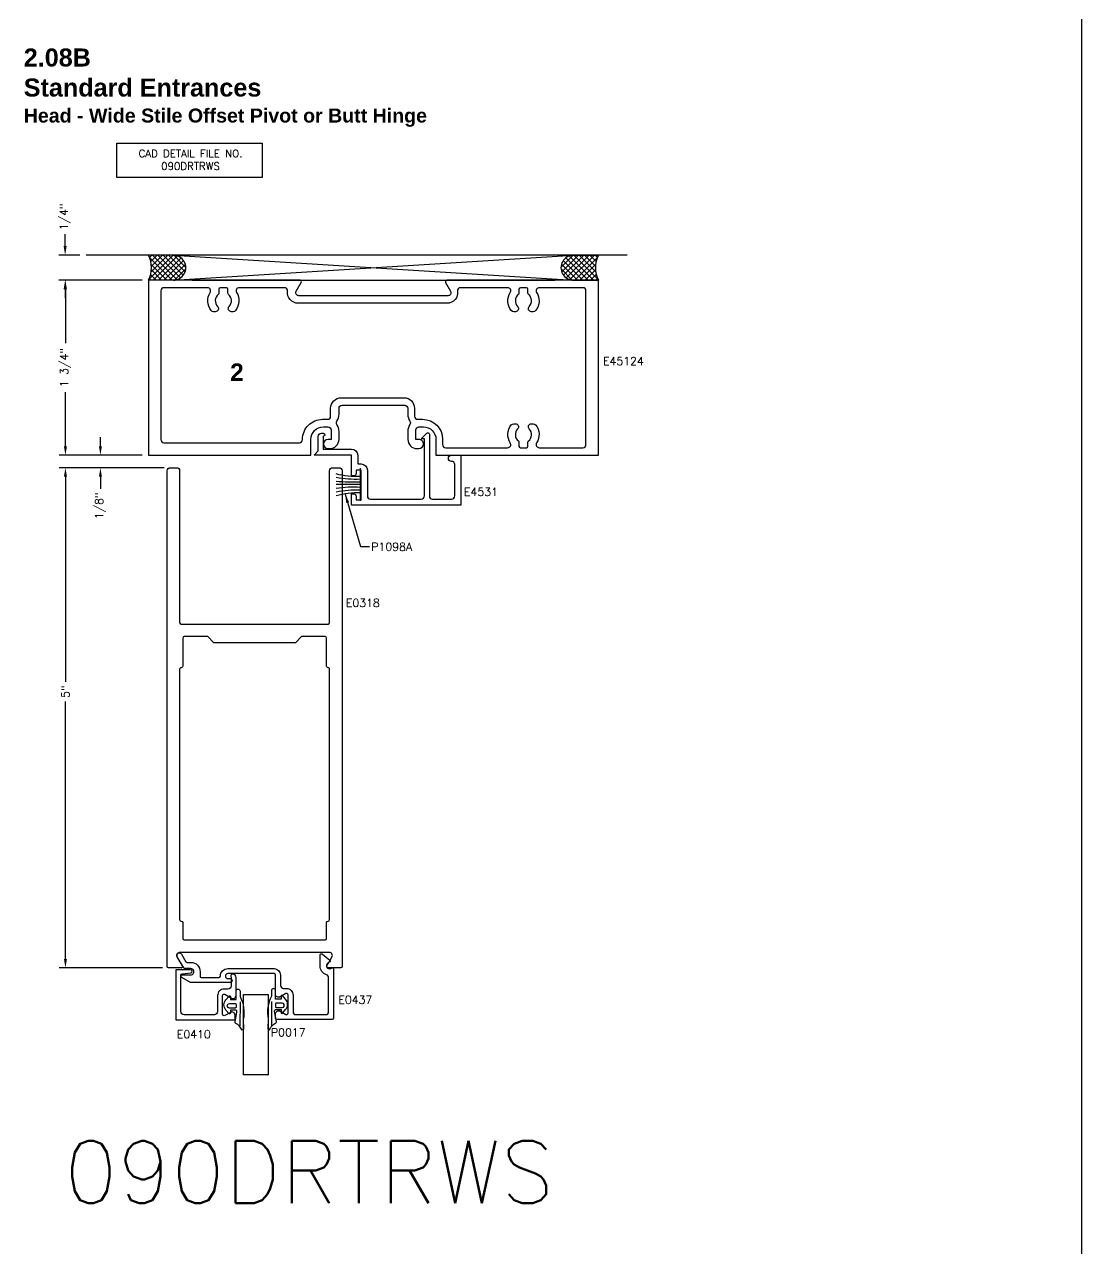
# Model space of a CAD drawing. Extents: x 0 to 130, y 0 to 90.
# Drawn here: x 33.11 to 43.68, y 45.24 to 57.47 of the extents above; entities that cross this region are included whole.
import ezdxf

# ---------------------------------------------------------------- set-up
doc = ezdxf.new("R2010")
doc.units = 0
doc.header["$MEASUREMENT"] = 0
doc.header["$PDMODE"] = 3
doc.layers.get('DEFPOINTS').update_dxf_attribs({"linetype": 'CONTINUOUS'})
for name, color, linetype in [('R-ANNO-DIMS', 3, 'CONTINUOUS'), ('R-ANNO-TEXT', 6, 'CONTINUOUS'), ('R-DET1', 4, 'CONTINUOUS'), ('R-DET2', 2, 'CONTINUOUS'), ('R-DET3', 5, 'CONTINUOUS'), ('R-OTLN', 1, 'CONTINUOUS'), ('R-PAT1', 5, 'CONTINUOUS'), ('TITLE', 7, 'CONTINUOUS')]:
    doc.layers.add(name, color=color, linetype=linetype)
doc.styles.get("Standard").update_dxf_attribs({"font": 'simplex'})
doc.dimstyles.new('1X', dxfattribs={"dimscale": 0, "dimtxt": 0.08, "dimasz": 0.09, "dimexe": 0.062, "dimexo": 0.062, "dimgap": 0.045, "dimtad": 0, "dimdec": 4, "dimzin": 4, "dimtxsty": 'STANDARD', "dimcen": 0, "dimazin": 3, "dimtp": 0.02, "dimtfac": 1, "dimtdec": 4, "dimtofl": 0, "dimtmove": 0, "dimatfit": 3, "dimtolj": 1, "dimtzin": 4})

# ---------------------------------------------------------------- blocks, each defined once
blk = doc.blocks.new('*D74')
at = {"layer": 'DEFPOINTS', "color": 0}
for p in [(33.72661810428777, 55.16549181362262), (33.5175803241781, 54.91549081362262), (34.34969168755427, 54.91549081362262)]:
    blk.add_point(p, dxfattribs=at)
at = {"layer": 'R-ANNO-DIMS', "color": 0}
for p, q in [((33.5175803241781, 55.25549181362263), (33.5175803241781, 55.37677752790833)), ((33.66461810428778, 55.16549181362262), (33.4555803241781, 55.16549181362262)), ((34.28769168755427, 54.91549081362262), (33.4555803241781, 54.91549081362262)), ((33.5175803241781, 54.82549081362261), (33.5175803241781, 54.73549081362262))]:
    blk.add_line(p, q, dxfattribs=at)
for points in [[(33.5025803241781, 55.25549181362263), (33.5325803241781, 55.25549181362263), (33.5175803241781, 55.16549181362262)], [(33.5025803241781, 54.82549081362261), (33.5325803241781, 54.82549081362261), (33.5175803241781, 54.91549081362262)]]:
    blk.add_solid(points, dxfattribs=at)
at = {"layer": 'R-ANNO-DIMS', "color": 0, "insert": (33.51758032417808, 55.54749181362262), "char_height": 0.08, "attachment_point": 5, "rotation": 90}
blk.add_mtext('\\A1;1/4"', dxfattribs=at)
blk = doc.blocks.new('*D71')
at = {"layer": 'DEFPOINTS', "color": 0}
for p in [(33.52068160841849, 54.91549081362262), (34.34969168755427, 54.91549081362262), (34.34969268755427, 53.16549181362262)]:
    blk.add_point(p, dxfattribs=at)
at = {"layer": 'R-ANNO-DIMS', "color": 0}
for p, q in [((34.28769168755427, 54.91549081362262), (33.45868160841849, 54.91549081362262)), ((33.52068160841849, 54.82549081362261), (33.52068160841849, 54.28549131362261)), ((33.52068160841849, 53.25549181362263), (33.52068160841849, 53.79549131362262)), ((34.28769268755427, 53.16549181362262), (33.45868160841849, 53.16549181362262))]:
    blk.add_line(p, q, dxfattribs=at)
for points in [[(33.50568160841848, 54.82549081362261), (33.53568160841849, 54.82549081362261), (33.52068160841849, 54.91549081362262)], [(33.50568160841848, 53.25549181362263), (33.53568160841849, 53.25549181362263), (33.52068160841849, 53.16549181362262)]]:
    blk.add_solid(points, dxfattribs=at)
at = {"layer": 'R-ANNO-DIMS', "color": 0, "insert": (33.52068160841847, 54.04049131362262), "char_height": 0.08, "attachment_point": 5, "rotation": 90}
blk.add_mtext('\\A1;1 3/4"', dxfattribs=at)
blk = doc.blocks.new('*D72')
at = {"layer": 'DEFPOINTS', "color": 0}
for p in [(34.34969268755427, 53.16549181362262), (33.87031098657335, 53.04049181362262), (34.56819268755427, 53.04049181362262)]:
    blk.add_point(p, dxfattribs=at)
at = {"layer": 'R-ANNO-DIMS', "color": 0}
for p, q in [((33.87031098657335, 53.25549181362263), (33.87031098657335, 53.34549181362262)), ((34.28769268755427, 53.16549181362262), (33.80831098657335, 53.16549181362262)), ((34.50619268755427, 53.04049181362262), (33.80831098657335, 53.04049181362262)), ((33.87031098657335, 52.95049181362262), (33.87031098657335, 52.82920609933689))]:
    blk.add_line(p, q, dxfattribs=at)
for points in [[(33.85531098657335, 53.25549181362263), (33.88531098657335, 53.25549181362263), (33.87031098657335, 53.16549181362262)], [(33.85531098657335, 52.95049181362262), (33.88531098657335, 52.95049181362262), (33.87031098657335, 53.04049181362262)]]:
    blk.add_solid(points, dxfattribs=at)
at = {"layer": 'R-ANNO-DIMS', "color": 0, "insert": (33.87031098657334, 52.65849181362262), "char_height": 0.08, "attachment_point": 5, "rotation": 90}
blk.add_mtext('\\A1;1/8"', dxfattribs=at)
blk = doc.blocks.new('*D73')
at = {"layer": 'DEFPOINTS', "color": 0}
for p in [(34.56819268755427, 53.04049181362262), (33.5206816084185, 48.04049181362262), (34.55219268755427, 48.04049181362262)]:
    blk.add_point(p, dxfattribs=at)
at = {"layer": 'R-ANNO-DIMS', "color": 0}
for p, q in [((34.50619268755427, 53.04049181362262), (33.4586816084185, 53.04049181362262)), ((33.5206816084185, 52.95049181362262), (33.5206816084185, 50.9003235082771)), ((33.5206816084185, 48.13049181362262), (33.5206816084185, 50.70365684161043)), ((34.49019268755427, 48.04049181362262), (33.4586816084185, 48.04049181362262))]:
    blk.add_line(p, q, dxfattribs=at)
for points in [[(33.5056816084185, 52.95049181362262), (33.5356816084185, 52.95049181362262), (33.5206816084185, 53.04049181362262)], [(33.5056816084185, 48.13049181362262), (33.5356816084185, 48.13049181362262), (33.5206816084185, 48.04049181362262)]]:
    blk.add_solid(points, dxfattribs=at)
at = {"layer": 'R-ANNO-DIMS', "color": 0, "insert": (33.52068160841849, 50.80199017494378), "char_height": 0.08, "attachment_point": 5, "rotation": 90}
blk.add_mtext('\\A1;5"', dxfattribs=at)
blk = doc.blocks.new('WEATHERING')
at = {"layer": 'R-DET2'}
for p, q in [((-4.440892098500626e-16, -0.2206595318227862), (-4.440892098500626e-16, 0.1073404681772168)), ((-4.440892098500626e-16, -0.05665953182278471), (-0.2419998332120277, -0.05665953327218531))]:
    blk.add_line(p, q, dxfattribs=at)
for centre, radius, start, end in [((-0.04701296953432932, 0.7531408851622032), 0.7273511270841966, 254.2861522093588, 273.7059457995631), ((-0.0561369796856046, 0.9847608288750038), 0.9863595949626109, 259.086238136679, 273.2626548731775), ((-0.08379120612543334, 1.279711569755818), 1.310925754040591, 263.0593660100825, 273.664705989525), ((-0.04155143705471476, -1.098763752255092), 0.9863595949626109, 87.53952081641549, 101.715937552914), ((-0.06507359870018137, -1.39407274923563), 1.310925754040591, 87.1374697000681, 97.74280967951063), ((-0.03567103497577806, -0.8670387713873531), 0.7273511270841966, 87.09622989003036, 106.5160234802343)]:
    blk.add_arc(centre, radius, start, end, dxfattribs=at)
blk = doc.blocks.new('S')
at = {"layer": 'R-DET2'}
for p, q in [((4.541556015558026, 7.201456193168623), (4.541555604291403, 8.003590023514365)), ((4.541555604291403, 8.003590023514365), (4.791555604291403, 8.003590023514365)), ((4.791556015558026, 7.201456193168623), (4.791555604291403, 8.003590023514365)), ((4.791556015558026, 7.201456193168623), (4.541556015558026, 7.201456193168623))]:
    blk.add_line(p, q, dxfattribs=at)
blk = doc.blocks.new('GLASS')
at = {"layer": 'R-DET2'}
blk.add_blockref('S', (-4.541556015558026, -7.201456193168623), dxfattribs=at)
blk = doc.blocks.new('QUARTER_INCH_GLASS')
at = {"layer": 'R-DET2'}
blk.add_blockref('GLASS', (0, 0), dxfattribs=at)
blk = doc.blocks.new('1-4_P0017')
at = {"layer": 'R-DET2'}
for points in [[(-0.1267523879662509, 0.09285736880455886), (-0.130864172818101, 0.190965940687164, -0.2804744537316808), (-0.1146713115216027, 0.2007469999770137, 0.1690634905219287), (-0.05271572084824783, 0.1318408093168131, -0.3788088368526451), (-0.04483485031198065, 0.1211881925994902), (-0.06404886197022464, 0.0158715574274737, 0.3462419148266733), (-0.05408691498930729, 0), (0, 0), (0.001110865077922796, 0.03019724594199147, -0.6086559015379466), (0.01425560596722697, 0.03560061290069427), (0.04656627681494818, -0.0009520256989077325, -0.3786170875212405), (0.04656627681494818, -0.104047974301082), (0.01425560596722697, -0.140600612900684, -0.6086559015379387), (0.001110865077924572, -0.1351972459419812), (0, -0.1049999999999898), (-0.05499999999999972, -0.1049999999999898), (-0.05499999999999972, -0.1899999999999977, -0.9999999999999999), (-0.09500000000000064, -0.1899999999999977), (-0.09499999999999886, -0.1349604927323327, -0.1753644488707544)], [(0.03150103251055469, -0.05094348725565112, -0.341998713119647), (0.01213611577951745, -0.06594348725565169), (-0.04654634258600154, -0.06594348725565169, -0.414213562373095), (-0.05454634258600066, -0.05794348725565612), (-0.05454634258600066, -0.02894348725565976, -0.4142135623730958), (-0.04654634258600154, -0.02094348725564998), (0.01213611577951745, -0.02094348725564998, -0.341998713119647), (0.03150103251055469, -0.03594348725565055, -0.1270166537925822)]]:
    blk.add_lwpolyline(points, format="xyb", close=True, dxfattribs=at)
blk.add_lwpolyline([(-0.09454634258599981, -0.08175369667686994), (-0.0942987305522518, 0.1580223409793007)], dxfattribs=at)

msp = doc.modelspace()

# ---------------------------------------------------------------- hatches: boundary and pattern name
at = {"layer": 'R-PAT1'}
h = msp.add_hatch(dxfattribs=at)
h.set_pattern_fill('ANSI37', color=256, scale=0.3, style=0)
h.set_pattern_definition([(45, (31.84184853099084, 48.11537274262922), (-0.02651650429449553, 0.02651650429449553), []), (135, (31.84184853099084, 48.11537274262922), (-0.02651650429449553, -0.02651650429449553), [])])
h.paths.add_polyline_path([(34.34969268755427, 55.16549181362262, -0.2499996235299455), (34.34969268755427, 54.91549181362262), (34.59964368755428, 54.91549181362262), (34.61530535585821, 54.91647066789162, 0.8820054922996925), (34.61530535585824, 55.16451295935362), (34.59964675917801, 55.16549162164613)])
h = msp.add_hatch(dxfattribs=at)
h.set_pattern_fill('ANSI37', color=256, scale=0.3, style=0)
h.set_pattern_definition([(135, (41.35753684411794, 48.11537274262882), (0.02651650429449553, 0.02651650429449553), []), (45.00000000000001, (41.35753684411794, 48.11537274262882), (0.02651650429449553, -0.02651650429449553), [])])
h.paths.add_polyline_path([(38.84969268755452, 55.16549181362222, 0.2499996235299455), (38.84969268755452, 54.91549181362222), (38.59974168755453, 54.91549181362222), (38.58408001925056, 54.91647066789122, -0.8820054922996421), (38.58408001925056, 55.16451295935322), (38.59973861593076, 55.16549162164573)])

# ---------------------------------------------------------------- linework, layer by layer
at = {"layer": 'R-ANNO-TEXT'}
msp.add_lwpolyline([(34.03428127740882, 56.2840368312252), (35.48576122040404, 56.2840368312252), (35.48576122040404, 55.94197399172126), (34.03428127740882, 55.94197399172126)], close=True, dxfattribs=at)
at = {"layer": 'R-DET1'}
msp.add_lwpolyline([(36.38019268755426, 53.22749081362262, -0.414213562373095), (36.44219268755426, 53.16549081362262), (36.44219268755427, 53.07849081362262), (36.47719268755426, 53.07848981362262, -0.414213562373095), (36.53919268755426, 53.01648981362261), (36.53919168755426, 52.75849081362261, 0.414213562373095), (36.57019168755426, 52.72749081362262), (37.07769068755427, 52.72749081362262, 0.414213562373095), (37.10869068755427, 52.75849081362261), (37.10869068755427, 53.33049081362262), (37.07769068755427, 53.33049081362262), (37.13334115185364, 53.38614134932324, -0.6681786379192909), (37.15869168755427, 53.37564081362262), (37.15869068755426, 52.75849081362261, 0.414213562373095), (37.18969068755426, 52.72749081362262), (37.38094168755427, 52.72749081362262, 0.414213562373095), (37.41194168755427, 52.75849081362261), (37.41194168755427, 53.07249081362262, 0.423380872169868), (37.37994168752201, 53.10348881363875, -0.9999838710978167), (37.37994268755426, 53.16549081362262), (37.47394268755426, 53.16549081362262), (37.47394268755426, 52.66549081362262), (36.38019268755426, 52.66549081362262), (36.38019268755426, 52.77849081362262), (36.40419268755426, 52.77849081362262, -0.414213562373095), (36.42719268755427, 52.75549081362261), (36.42719168755426, 52.72148981362262), (36.47719268755426, 52.72148981362262), (36.47719268755426, 53.01648981362261), (36.42719168755426, 53.01648981362261), (36.42719268755427, 52.98149081362261, -0.414213562373095), (36.40419268755426, 52.95849081362262), (36.38019268755426, 52.95849081362262), (36.38019268755426, 53.16549081362262), (36.00569168755427, 53.16549081362262), (36.04869168755427, 53.20849081362262), (36.04869268755427, 53.35449081362262, -0.414213562373095), (36.07969268755426, 53.38549081362262), (36.09869268755426, 53.38549081362262, -0.9999999999999999), (36.09869268755426, 53.35549081362262), (36.09869268755426, 53.22749081362262)], format="xyb", close=True, dxfattribs=at)
for points in [[(35.144759728325, 48.03396589739582), (35.60576357524941, 48.03396589739582, -0.4142135623730961), (35.67076357524941, 47.96896589739582), (35.67076357524941, 47.86695289739582, 0.414213562373095), (35.7017635752494, 47.83595289739581), (35.73076357524941, 47.83595289739581, -0.4142135623730971), (35.79576357524941, 47.77095289739582), (35.79576357524941, 47.60496689739581, 0.4142135623730909), (35.8267635752494, 47.57396689739582), (36.12075857524941, 47.57396689739582, 0.414213562373097), (36.1517585752494, 47.60496689739581), (36.1517585752494, 47.94200726988718, 0.3256627348960042), (36.13025882524941, 47.97151566276001, -0.3256627348960061), (36.06575957524942, 48.06004084137852), (36.06575957524942, 48.16842054830818, -0.6370702608074877), (36.09040138939471, 48.17991121495496), (36.16304243892633, 48.11895813708465, -0.4779725156330272), (36.16274555411546, 48.10339763278969), (36.14266884286816, 48.08781672026102, 0.8690679817257174), (36.17317996868388, 48.0345405353191), (36.18805026788517, 48.04048382656048, -0.5305087645628392), (36.20176157524941, 48.03119802031394), (36.20176157524941, 47.53896389739582, -0.414213562373095), (36.18676157524941, 47.52396389739582), (35.63575957524941, 47.52396389739582, -0.414213562373095), (35.62075957524941, 47.53896389739582), (35.62075957524941, 47.58146126463676, -0.5773590294055263), (35.66726028079235, 47.60830764479631), (35.72325923385768, 47.57597467189571, 0.577359029405527), (35.74575957524941, 47.58896485584387), (35.74575957524941, 47.77095193901872, 0.5773411719359663), (35.72325992978398, 47.78394252475967), (35.66725884254464, 47.75161231976742, -0.5773411719359708), (35.62075957524941, 47.7784595302987), (35.62075957524941, 47.96896689739582, 0.414213562373095), (35.60575957524941, 47.98396689739582), (35.14476217524941, 47.98396689739582, 0.9999999999999999), (35.14476217524941, 47.93396389739581), (35.16676527524942, 47.93396389739581, -0.9999999999999999), (35.16676527524942, 47.89396689739581), (34.76976217524941, 47.89396689739581), (34.68314289677609, 47.94397544377856, -0.7673308307992981), (34.69064277109624, 47.97196589739582), (34.7742928444642, 47.97196589739582, 1.005703951557746), (34.77464447528027, 48.03396389739324), (34.71564418938374, 48.03396596769775, -0.2679461651077127), (34.70265415623967, 48.04146627675264), (34.63799303935912, 48.15346877028422, -0.9999753425578025), (34.68129180117523, 48.17846737207822), (34.72459666668846, 48.10346556583322, 0.2679423533374695), (34.73758685631182, 48.09596589739581), (34.77464727524941, 48.09596589739581, -0.4142135623730981), (34.86764727524941, 48.00296589739581), (34.86764727524941, 47.95896589739581, 0.4142135623731037), (34.88264667524942, 47.94396589739581), (35.0547606752508, 47.94396589739581, 0.4142119352166017), (35.06976067525056, 47.95896581406387, -0.414211935216602), (35.14476217524941, 48.03396689739581)], [(35.18805557318753, 47.97751306744568, 0.455991135179026), (35.17320357318754, 47.9604126533015), (35.17643957318754, 47.9375131533015), (35.17644157318753, 47.8604743533015, -0.414213562373095), (35.14544157318753, 47.8294743533015), (35.10662957375345, 47.82947454792716, 0.4157347223605668), (35.04144057318753, 47.7643262533015), (35.04143957318753, 47.6035130233015, -0.414213562373095), (35.01043957318754, 47.5725130233015), (34.70644257318753, 47.5725130233015, -0.414213562373095), (34.67544257318752, 47.6035130233015), (34.67543957318753, 47.9672196533015, -0.3788668861742498), (34.68861157352568, 47.98210785054751), (34.77426856066273, 47.99262525531013, 0.9407073484462662), (34.77244057318754, 48.0225132533015), (34.62544157318753, 48.0225131533015), (34.62544157318753, 47.5225131759015), (35.21644097318753, 47.5225131759015), (35.21644256667734, 47.5698197133015, 0.5773503096053217), (35.16994257318753, 47.5966664933015), (35.11394057318753, 47.5643347433015, -0.5773499475982407), (35.09144056544247, 47.5773251233015), (35.09144057318753, 47.7644746533015, -0.5773500587095051), (35.11394056498487, 47.77746503909407), (35.17994062859468, 47.73935984926706, 0.5773539268997976), (35.22644107318753, 47.7662065533015), (35.22644097318754, 47.9465129533015, 0.4142112813889879), (35.19544097318753, 47.97751305330151), (35.18805557318753, 47.9775130533015)]]:
    msp.add_lwpolyline(points, format="xyb", dxfattribs=at)
at = {"layer": 'R-DET3'}
for p, q in [((39.1346562764072, 55.16549181362262), (33.72661810428777, 55.16549181362262)), ((34.59964368755426, 54.91549181362262), (38.59964368755426, 55.16549181362262)), ((34.59964368755426, 55.16549181362262), (38.59964368755426, 54.91549181362262)), ((34.78669168755427, 54.91549181362262), (38.41269268755427, 54.91549181362262))]:
    msp.add_line(p, q, dxfattribs=at)
at = {"layer": 'R-OTLN'}
for points in [[(36.16269268755437, 53.23149181362226, 0.4142135623730881), (36.25569268755438, 53.32449181362225), (36.25569268755439, 53.40449181362224, 0.1450639488188901), (36.23550760830407, 53.47260078798122, -0.2963644576983778), (36.2355076083041, 53.50638283926327, 0.1450639488188857), (36.2556926875544, 53.57449181362225), (36.25569268755441, 53.63449181362245, -0.4142135623730993), (36.28669268755441, 53.66549181362245), (36.91269268755441, 53.6654918136224, -0.4142135623730824), (36.94369268755441, 53.63449181362239), (36.9436926875544, 53.57449181362219, 0.1450639488188585), (36.96387776680463, 53.50638283926321, -0.296364457698342), (36.96387776680468, 53.47260078798116, 0.1450639488188452), (36.94369268755439, 53.40449181362219), (36.94369268755438, 53.32449181362219, 0.4142135623730909), (37.03669268755437, 53.23149181362218), (37.05369268755437, 53.23149181362217, 0.414213562373095), (37.09969268755438, 53.27749181362218), (37.09969268755438, 53.27849181362217, 0.4142135623731008), (37.05369268755439, 53.32449181362217), (37.02369268755439, 53.32449181362218), (37.02369268755439, 53.41849181362218, -0.4142135623731076), (37.05469268755439, 53.44949181362217), (37.0996926875544, 53.44949181362217, -0.4142135623730877), (37.22469268755439, 53.32449181362216), (37.22469268755437, 53.16549181362227), (38.84969268755437, 53.16549181362222), (38.84969268755452, 54.91549181362222), (37.33367344966805, 54.91549181362225, 0.577350269189471), (37.32068306861128, 54.89299181362226), (37.37091254203074, 54.80599181362225, -0.57735026918961), (37.34406575451341, 54.75949181362225), (35.85531962059551, 54.75949181362249, -0.5773502691896472), (35.82847283307819, 54.80599181362249), (35.87870230649771, 54.89299181362259, 0.5773502691895156), (35.86571192544094, 54.91549181362258), (34.34969268755452, 54.91549181362262), (34.34969268755427, 53.16549181362262), (35.97469268755437, 53.16549181362247), (35.97469268755438, 53.32449181362227, -0.414213562373102), (36.09969268755439, 53.44949181362226), (36.1446926875544, 53.44949181362225, -0.4142135623730909), (36.17569268755439, 53.41849181362225), (36.17569268755438, 53.32449181362226), (36.14569268755439, 53.32449181362225, 0.4142135623730892), (36.09969268755438, 53.27849181362227), (36.09969268755438, 53.27749181362226, 0.414213562373095), (36.14569268755437, 53.23149181362226)], [(36.27819268755442, 53.74049181362246), (36.90419268755442, 53.7404918136224, -0.4142135623730828), (37.01019268755441, 53.63449181362239), (37.0101926875544, 53.55549181362218, 0.4142135623731036), (37.0411926875544, 53.52449181362218), (37.09119268755441, 53.52449181362217, -0.4142135623730859), (37.29119268755439, 53.32449181362216), (37.29119268755438, 53.27149181362226, 0.414213562373112), (37.32219268755438, 53.24049181362226), (37.94156920639794, 53.24049181362224, 0.5909721686703271), (37.96776433427095, 53.28806936699169, -0.3197947741337319), (37.97768204131884, 53.4688348557856, -0.2280737748821561), (38.00190634148012, 53.48049103812475), (38.01921013313259, 53.48049103812475, -0.6627684587132939), (38.04145673825472, 53.42790195383337, 0.4424000818804544), (38.04895990019703, 53.30826135822811, -0.227734849676213), (38.05458489006172, 53.29655199509586), (38.05458489006172, 53.25549181362224, 0.4142135623730777), (38.06958489006172, 53.24049181362224), (38.12958489006172, 53.24049181362223, 0.414213562373043), (38.14458489006172, 53.25549181362224), (38.14458489006172, 53.29655199509587, -0.2277348496761905), (38.15020987992641, 53.30826135822811, 0.4424000818804366), (38.15771304186875, 53.42790195383336, -0.662768458713291), (38.17995964699088, 53.48049103812473), (38.19726343864336, 53.48049103812473, -0.2280737748821675), (38.22148773880458, 53.46883485578554, -0.3197947741336889), (38.2314054458525, 53.28806936699169, 0.5909721686703405), (38.2576005737255, 53.24049181362223), (38.69358464300009, 53.24049181362222, 0.4142135623730781), (38.72458464300009, 53.27149181362222), (38.72458464300023, 54.80949181362222, 0.4142135623731203), (38.69358464300022, 54.84049181362222), (38.25760027888552, 54.84049181362224, 0.5909723298328046), (38.23140515893301, 54.79291424773716, -0.3197949057954984), (38.22148749174309, 54.61214869596142, -0.2280737748821255), (38.19726319158181, 54.60049251362228), (38.17995939992934, 54.60049251362229, -0.6627684587133024), (38.15771279480721, 54.65308159791366, 0.4424000818804961), (38.15020963286491, 54.77272219351893, -0.227734849676208), (38.14458464300023, 54.78443155665117), (38.14458464300023, 54.82549181362224, 0.4142135623730779), (38.12958464300023, 54.84049181362224), (38.06958464300023, 54.84049181362224, 0.4142135623730777), (38.05458464300023, 54.82549181362224), (38.05458464300023, 54.78443155665116, -0.2277348496762266), (38.04895965313554, 54.77272219351892, 0.4424000818804646), (38.0414564911932, 54.65308159791367, -0.6627684587133279), (38.01920988607108, 54.6004925136223), (38.00190609441859, 54.6004925136223, -0.2280737748821582), (37.97768179425736, 54.61214869596149, -0.3197949057954397), (37.96776412706743, 54.79291424773716, 0.5909723298328557), (37.94156900711493, 54.84049181362224), (37.47124183936258, 54.84049181362225, 0.4555777974233098), (37.44054141140401, 54.80519254354926, -0.4555777974233262), (37.3355657545134, 54.68449181362225), (35.8468196205955, 54.68449181362249, -0.4555777974235188), (35.74184396370492, 54.80519254354957, 0.4555777974235117), (35.71114353574635, 54.84049181362259), (35.25760034217035, 54.8404918136226, 0.5909721163655803), (35.23140521172677, 54.79291426431506, -0.3197947314035347), (35.22148749174299, 54.61214879596164, -0.228073774881944), (35.19726319158168, 54.60049261362255), (35.17995939992936, 54.60049261362255, -0.6627684587132588), (35.15771279480723, 54.65308169791393, 0.4424000818804217), (35.15020963286491, 54.77272229351918, -0.2277348496761966), (35.14458464300022, 54.78443165665142), (35.14458464300023, 54.82549181362261, 0.4142135623731125), (35.12958464300023, 54.84049181362261), (35.06958464300023, 54.84049181362261, 0.4142135623730777), (35.05458464300023, 54.82549181362261), (35.05458464300023, 54.78443165665144, -0.2277348496762149), (35.04895965313553, 54.77272229351919, 0.442400081880425), (35.04145649119319, 54.65308169791393, -0.6627684587132534), (35.01920988607106, 54.60049261362256), (35.00190609441859, 54.60049261362256, -0.2280737748821419), (34.97768179425731, 54.61214879596172, -0.3197947314033007), (34.96776407427367, 54.79291426431506, 0.5909721163656052), (34.94156894383011, 54.84049181362261), (34.50558464300013, 54.84049181362262, 0.4142135623730783), (34.47458464300013, 54.80949181362262), (34.47458464299999, 53.32149181362261, 0.4142135623731117), (34.50558464299999, 53.29049181362261), (35.86019268755437, 53.29049181362248, 0.414213562373095), (35.89119268755438, 53.32149181362249), (35.89119268755438, 53.32449181362227, -0.4142135623731041), (36.0911926875544, 53.52449181362226), (36.1411926875544, 53.52449181362226, 0.4142135623731203), (36.1721926875544, 53.55549181362225), (36.17219268755441, 53.63449181362246, -0.4142135623730999)], [(34.68169268755426, 48.04049181362262), (34.55219268755427, 48.04049181362262, -0.4133333333333521), (34.53719268755427, 48.05549181362262), (34.53719268755427, 53.00949181362262, -0.4129032258064375), (34.56819268755427, 53.04049181362262), (34.63119268755426, 53.04049181362262, -0.4129032258064374), (34.66219268755427, 53.00949181362262), (34.66219268755427, 51.49349181362262, 0.4142135623730952), (34.67719268755427, 51.47849181362262), (36.14719268755427, 51.47849181362262, 0.414213562373095), (36.16219268755427, 51.49349181362262), (36.16219268755427, 53.00949181362262, -0.4129032258064375), (36.19319268755427, 53.04049181362262), (36.25619268755426, 53.04049181362262, -0.412903225806446), (36.28719268755427, 53.00949181362262), (36.28719268755427, 48.05549181362262, -0.4133333333333521), (36.27219268755427, 48.04049181362262), (36.14819306861118, 48.04049181362262, -0.5773489087863775), (36.13520265694542, 48.06299176060606), (36.18543175081253, 48.14999192319019, 0.5773489087863759), (36.15858490003665, 48.19649181362262), (35.41219268755427, 48.19649181362262), (34.66580037507158, 48.19649181362262, 0.5773503455703526), (34.63895358755426, 48.14999181362262), (34.6891830858357, 48.06299181659926, -0.5773503455703352), (34.6761927064975, 48.04049181362262)], [(35.88119268755426, 51.35349181362262), (35.81919268755426, 51.29149181362261), (35.00519268755426, 51.29149181362261), (34.94319268755427, 51.35349181362262), (34.70819268755426, 51.35349181362262, 0.414213562373095), (34.69319268755427, 51.33849181362262), (34.69319268755427, 51.05649181362261, -0.4230014089512308), (34.67769268755426, 51.04149181362261, 0.42300140895124), (34.66219268755427, 51.02649181362262), (34.66219268755427, 48.52349181362262, 0.4133333333333002), (34.67719268755427, 48.50849181362262), (34.67819268755427, 48.50849181362262, -0.4133333333333263), (34.69319268755427, 48.49349181362262), (34.69319268755427, 48.33649181362262, 0.4142135623730946), (34.70819268755426, 48.32149181362261), (36.11619268755426, 48.32149181362261, 0.414213562373095), (36.13119268755426, 48.33649181362262), (36.13119268755426, 48.49349181362262, -0.4133333333333175), (36.14619268755426, 48.50849181362262), (36.14719268755427, 48.50849181362262, 0.4133333333333176), (36.16219268755427, 48.52349181362262), (36.16219268755427, 51.02649181362262, 0.4230014089512046), (36.14669268755426, 51.04149181362261, -0.4230014089512842), (36.13119268755426, 51.05649181362261), (36.13119268755426, 51.33849181362262, 0.414213562373095), (36.11619268755426, 51.35349181362262), (35.88119268755426, 51.35349181362262)]]:
    msp.add_lwpolyline(points, format="xyb", close=True, dxfattribs=at)
at = {"layer": 'R-PAT1'}
for p, q in [((34.59947368789038, 55.16549162177906), (34.34969268755427, 55.16549181362262)), ((38.59991168721842, 55.16549162177866), (38.84969268755452, 55.16549181362222)), ((34.59969268755427, 54.91549162177877), (34.34969168755427, 54.91549081362262)), ((34.59974568755426, 54.91549181362262), (34.34969268755427, 54.91549181362262)), ((38.59963968755453, 54.91549181362222), (38.84969268755452, 54.91549181362222)), ((38.59969268755452, 54.91549162177837), (38.84969368755453, 54.91549081362221))]:
    msp.add_line(p, q, dxfattribs=at)
for centre, radius, start, end in [((34.11531728755426, 55.04049181362262), 0.2656253529412432, 331.9275536667769, 28.07244633322287), ((34.59969268755427, 55.04049181362262), 0.125, 270, 90.10038210299908), ((38.59969268755452, 55.04049181362222), 0.125, 89.89961789700092, 270), ((39.08406808755453, 55.04049181362222), 0.2656253529412432, 151.9275536667771, 208.0724463332229), ((34.59969268755427, 55.04049181362262), 0.1250001918438528, 269.8996178970029, 270), ((38.59969268755452, 55.04049181362222), 0.1250001918438528, 270, 270.100382102997)]:
    msp.add_arc(centre, radius, start, end, dxfattribs=at)
at = {"layer": 'TITLE'}
msp.add_line((43.67851008944942, 89.87895019504157), (43.67851008944942, 14.87895019504157), dxfattribs=at)

# ---------------------------------------------------------------- block references
at = {"layer": 'R-DET2'}
for name, p in [('WEATHERING', (36.46900432247675, 52.92929958696854)), ('QUARTER_INCH_GLASS', (35.29934213962878, 46.97183002287277))]:
    msp.add_blockref(name, p, dxfattribs=at)
at = {"layer": 'R-DET3', "rotation": 180}
msp.add_blockref('1-4_P0017', (35.17144106569994, 47.61908519508031), dxfattribs=at)
at = {"layer": 'R-DET3', "xscale": -1, "rotation": 180}
msp.add_blockref('1-4_P0017', (35.6757595752494, 47.62425263574383), dxfattribs=at)

# ---------------------------------------------------------------- texts
at = {"layer": 'R-ANNO-TEXT'}
for s, insert, char_height, width, attachment_point in [('CAD DETAIL FILE NO.\\P090DRTRWS', (34.7709635392356, 56.21845408004138), 0.075, 1.875, 2), ('{\\fArial|b1|i0|c0|p34;2}', (35.16733928084243, 54.08321111191786, 6.210692218000771), 0.175, 7.44, 1)]:
    msp.add_mtext(s, dxfattribs=dict(at, insert=insert, char_height=char_height, width=width, attachment_point=attachment_point))
at = {"layer": 'R-ANNO-TEXT', "char_height": 0.08, "attachment_point": 4}
for s, insert in [('E45124', (38.89469606772215, 54.10636187133925)), ('\\A1;E4531', (37.50461282408301, 52.79887105323675)), ('\\A1;P1098A', (36.57831900805697, 52.25074538532766)), ('E0318', (36.32406136899343, 51.69003610549311)), ('\\A1;E0437', (36.24918173384359, 47.72251783172877)), ('\\A1;E0410', (34.63424089565099, 47.37835382933487)), ('\\A1;P0017', (35.57533290913217, 47.39723990240053))]:
    msp.add_mtext(s, dxfattribs=dict(at, insert=insert))
at = {"layer": 'TITLE'}
msp.add_text('090DRTRWS', height=0.625, dxfattribs=at).set_placement((33.50612205364468, 45.68916420946874))
at = {"layer": 'TITLE', "insert": (33.10398733310593, 57.23108282983634, 6.210692218000771), "char_height": 0.18, "width": 7.44, "attachment_point": 1}
msp.add_mtext('{\\fArial|b1|i0|c0|p34;2.08B\\PStandard Entrances\\P\\H0.7778x;Head - Wide Stile Offset Pivot or Butt Hinge}', dxfattribs=at)

# ---------------------------------------------------------------- dimensions: what is measured, and where the dimension line sits
at = {"layer": 'R-ANNO-DIMS'}
for base, p1, p2, picture, middle in [((33.5175803241781, 54.91549081362262), (33.72661810428777, 55.16549181362262), (34.34969168755427, 54.91549081362262), '*D74', (33.51758032417808, 55.54749181362262)), ((33.87031098657335, 53.04049181362262), (34.34969268755427, 53.16549181362262), (34.56819268755427, 53.04049181362262), '*D72', (33.87031098657334, 52.65849181362262)), ((33.5206816084185, 48.04049181362262), (34.56819268755427, 53.04049181362262), (34.55219268755427, 48.04049181362262), '*D73', (33.52068160841849, 50.80199017494378))]:
    dim = msp.add_linear_dim(base=base, p1=p1, p2=p2, angle=90, dimstyle='1X', override={"dimscale": 1, "dimpost": '"'}, dxfattribs=at)
    dim.commit()
    dim.dimension.update_dxf_attribs({"geometry": picture, "text_midpoint": middle, "dimtype": 160})
dim = msp.add_linear_dim(base=(33.52068160841849, 54.91549081362262), p1=(34.34969268755427, 53.16549181362262), p2=(34.34969168755427, 54.91549081362262), angle=90, dimstyle='1X', override={"dimscale": 1, "dimpost": '"'}, dxfattribs=at)
dim.commit()
dim.dimension.update_dxf_attribs({"geometry": '*D71', "text_midpoint": (33.52068160841847, 54.04049131362262)})

# ---------------------------------------------------------------- leaders
at = {"layer": 'R-ANNO-TEXT'}
msp.add_leader([(36.31689136161166, 52.77784526114544), (36.47181018820629, 52.25299450483164), (36.56181018820629, 52.25299450483164)], dimstyle='1X', override={"dimscale": 1}, dxfattribs=at)

doc.saveas('drawing.dxf')
